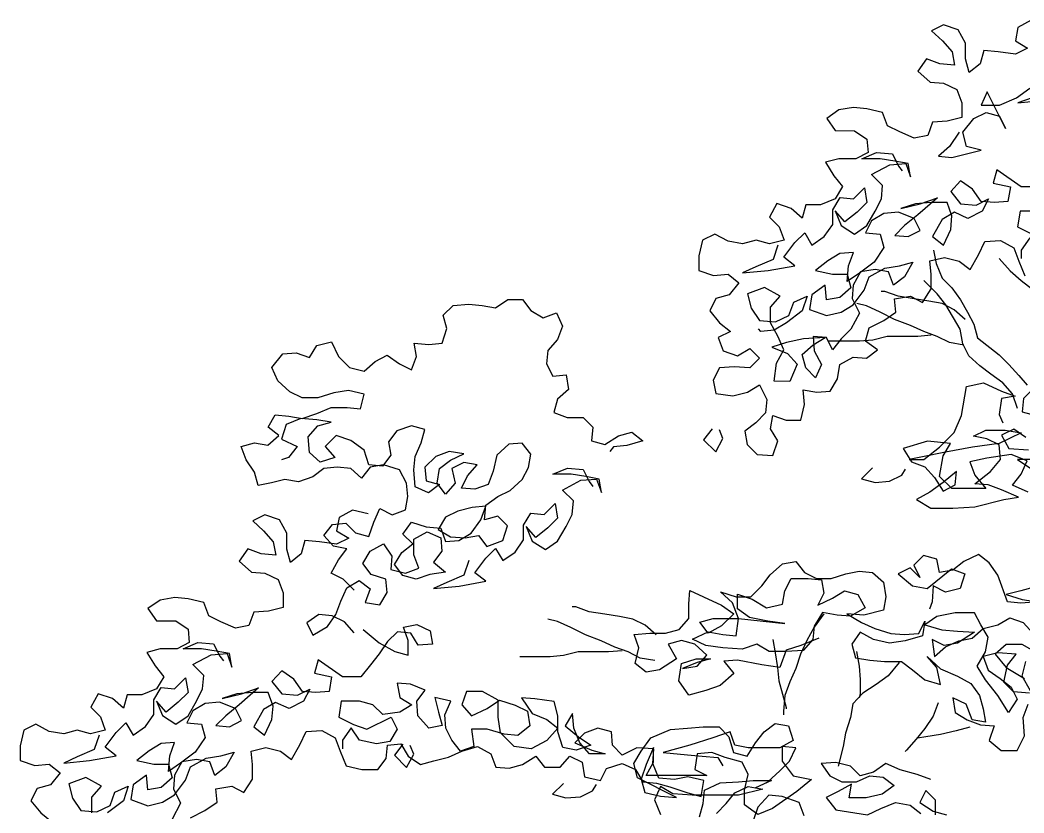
# Model space of a CAD drawing. Header units: millimetres. Extents: x -3.34 to 3.16, y -4.91 to 3.76.
# Drawn here: x -3.169 to -0.572, y 1.711 to 3.761 of the extents above; entities that cross this region are included whole.
import ezdxf

# ---------------------------------------------------------------- set-up
doc = ezdxf.new("R2010")
doc.units = ezdxf.units.MM
doc.header["$LTSCALE"] = 0.05
doc.layers.add('Vegetação', color=72, linetype='Continuous')

# ---------------------------------------------------------------- blocks, each defined once
blk = doc.blocks.new('A$C52BD5F3C')
at = {"color": 76}
for points in [[(4.0231, 12.506), (3.9731, 12.4788), (3.964, 12.4289), (4.0094, 12.4016), (3.964, 12.3789), (3.9004, 12.3881), (3.8459, 12.3927), (3.8323, 12.3427), (3.7914, 12.311), (3.7778, 12.3609), (3.7778, 12.42), (3.7506, 12.47), (3.6962, 12.4882), (3.6507, 12.4655), (3.6916, 12.4291), (3.7279, 12.3882), (3.7369, 12.3383), (3.6824, 12.3429), (3.6325, 12.3611), (3.6006, 12.3157), (3.646, 12.2748), (3.696, 12.2702), (3.7459, 12.2475), (3.764, 12.1975), (3.764, 12.143), (3.7095, 12.1294), (3.655, 12.1249), (3.6368, 12.075), (3.5868, 12.066), (3.5323, 12.0887), (3.4869, 12.1115), (3.4688, 12.1614), (3.4098, 12.1751), (3.3599, 12.1797), (3.3054, 12.1707), (3.2599, 12.1389), (3.2917, 12.0935), (3.3643, 12.0934), (3.4097, 12.0616), (3.4142, 12.0116), (3.3688, 11.989), (3.3052, 11.989), (3.2552, 11.9755), (3.287, 11.9255), (3.3187, 11.8846), (3.2914, 11.8392), (3.2369, 11.8165), (3.1824, 11.8166), (3.1688, 11.7667), (3.1279, 11.803), (3.0734, 11.8212), (3.0462, 11.7713), (3.0825, 11.7349), (3.1006, 11.685), (3.0461, 11.6714), (2.9961, 11.6851), (2.9462, 11.6715), (2.8917, 11.6806), (2.8418, 11.7079), (2.7963, 11.6853), (2.7827, 11.6262), (2.7826, 11.5717), (2.8371, 11.5535), (2.8916, 11.558), (2.9324, 11.5262), (2.896, 11.4808), (2.8461, 11.4672), (2.8233, 11.4219), (2.8596, 11.3764), (2.9005, 11.3446), (2.855, 11.3219), (2.8731, 11.272), (2.9276, 11.2538), (2.9731, 11.281), (3.0093, 11.2446), (2.973, 11.2083), (2.914, 11.2129), (2.8595, 11.2084), (2.8367, 11.163), (2.8458, 11.1131), (2.9093, 11.1039), (2.9638, 11.1175), (3.0093, 11.1447), (3.0365, 11.0902), (3.0319, 11.0402), (2.9955, 11.0039), (2.9546, 10.9722), (2.9636, 10.9222), (2.9999, 10.8859), (3.059, 10.8813), (3.0772, 10.9358), (3.05, 10.9812), (3.0591, 11.0311), (3.109, 11.0129), (3.1635, 11.0129), (3.1772, 11.0719), (3.1727, 11.1264), (3.2227, 11.1173), (3.2726, 11.1217), (3.2999, 11.1671), (3.309, 11.2216), (3.359, 11.2488), (3.4089, 11.2442), (3.4498, 11.276), (3.4045, 11.3078), (3.4181, 11.3577), (3.4726, 11.3849), (3.5181, 11.4167), (3.5136, 11.4666), (3.5726, 11.4757), (3.618, 11.4529), (3.6499, 11.5028), (3.6499, 11.5573), (3.6454, 11.6073), (3.6999, 11.6209), (3.7544, 11.6072), (3.7952, 11.5754), (3.8271, 11.6298), (3.8498, 11.6798), (3.9088, 11.6842), (3.9588, 11.6569), (3.9769, 11.607), (3.9995, 11.5525)], [(4.0497, 11.7931), (3.9816, 11.7932), (3.9725, 11.7341), (4.0269, 11.7068)], [(4.0178, 11.6932), (3.986, 11.6478), (3.986, 11.6161)], [(3.0778, 11.6668), (3.0596, 11.6124), (2.996, 11.5852), (2.9461, 11.5625), (3.0414, 11.5715), (3.1413, 11.5896), (3.1005, 11.6214), (3.1414, 11.6759), (3.1778, 11.7122), (3.205, 11.6667), (3.2504, 11.6985), (3.2823, 11.7438), (3.2823, 11.7983), (3.3096, 11.8437), (3.3595, 11.8391), (3.4004, 11.88), (3.4095, 11.8255), (3.3731, 11.7892), (3.3277, 11.7529), (3.2914, 11.7938), (3.314, 11.7393), (3.364, 11.7074), (3.4094, 11.7392), (3.4412, 11.7936), (3.464, 11.839), (3.4686, 11.889), (3.4277, 11.9299), (3.4959, 11.9662), (3.5549, 11.9706), (3.573, 11.9207), (3.564, 11.9706), (3.5141, 11.9798), (3.4596, 11.9889), (3.3915, 11.989), (3.446, 12.0116), (3.505, 12.007), (3.5277, 11.9616), (3.5413, 11.9434)], [(1.924, 10.4897), (1.9058, 10.4353), (1.8422, 10.4081), (1.7923, 10.3854), (1.8876, 10.3944), (1.9875, 10.4125), (1.9467, 10.4443), (1.9876, 10.4988), (2.024, 10.5351), (2.0512, 10.4896), (2.0966, 10.5214), (2.1285, 10.5668), (2.1285, 10.6212), (2.1558, 10.6666), (2.2057, 10.662), (2.2466, 10.7029), (2.2557, 10.6484), (2.2193, 10.6121), (2.1739, 10.5758), (2.1376, 10.6167), (2.1602, 10.5622), (2.2102, 10.5304), (2.2556, 10.5621), (2.2874, 10.6166), (2.3102, 10.6619), (2.3148, 10.7119), (2.2739, 10.7528), (2.3421, 10.7891), (2.4011, 10.7935), (2.4192, 10.7436), (2.4102, 10.7935), (2.3603, 10.8027), (2.3058, 10.8118), (2.2377, 10.8119), (2.2922, 10.8345), (2.3512, 10.8299), (2.3739, 10.7845), (2.3875, 10.7663)], [(3.4313, 10.8355), (3.3904, 10.7947), (3.4403, 10.781), (3.4948, 10.7855), (3.5402, 10.8082), (3.5539, 10.8309)], [(3.6482, 9.6729), (3.5982, 9.6911), (3.5347, 9.7093), (3.4802, 9.732), (3.4348, 9.7003), (3.3848, 9.6867), (3.3485, 9.7231), (3.294, 9.7368), (3.2395, 9.7323), (3.2713, 9.6868), (3.3167, 9.6641), (3.3712, 9.664), (3.4211, 9.6867), (3.4711, 9.6821), (3.5119, 9.6503), (3.4665, 9.6185), (3.4074, 9.605), (3.3439, 9.605), (3.353, 9.655), (3.303, 9.6278), (3.2576, 9.6051), (3.2939, 9.5597), (3.4119, 9.5414), (3.4619, 9.5641), (3.5164, 9.5867), (3.5709, 9.5776), (3.6117, 9.5458)], [(3.6662, 9.5412), (3.6663, 9.5957), (3.63, 9.632), (3.6072, 9.5866), (3.6571, 9.5548), (3.7071, 9.5411)], [(3.1758, 9.5371), (3.1577, 9.587), (3.0941, 9.6098), (3.0442, 9.6144), (3.0033, 9.569), (2.9851, 9.5191)], [(2.8489, 9.5464), (2.8852, 9.5827), (2.917, 9.6236), (2.967, 9.6462), (3.0215, 9.6371), (2.9307, 9.6145), (2.7581, 9.6146), (2.6855, 9.6193), (2.6401, 9.6465), (2.6173, 9.5966), (2.64, 9.5421)], [(2.7853, 9.5329), (2.7989, 9.5828), (2.8035, 9.6328), (2.8626, 9.66), (2.9307, 9.6644), (2.9852, 9.6689), (3.0533, 9.6689), (2.9943, 9.6417), (3.0397, 9.6643), (3.0851, 9.7052), (3.1215, 9.7415), (3.1442, 9.7914), (3.0943, 9.796), (3.0942, 9.7415), (3.1351, 9.687), (3.2032, 9.6733), (3.1486, 9.6279), (3.0578, 9.5644), (3.0032, 9.5418), (2.9533, 9.5781), (2.9534, 9.6326), (2.9671, 9.6916), (2.9444, 9.7371), (2.8808, 9.7553), (2.8309, 9.7735), (2.7764, 9.769), (2.7673, 9.71), (2.8127, 9.6872), (2.5856, 9.6875), (2.6129, 9.7374), (2.613, 9.7919), (2.5857, 9.7283), (2.5674, 9.6739), (2.581, 9.6239), (2.64, 9.6102), (2.6991, 9.6056), (2.5538, 9.6784), (2.5403, 9.7329), (2.5675, 9.7783), (2.6039, 9.8282), (2.6766, 9.8599), (2.7402, 9.8644), (2.7992, 9.8689), (2.8582, 9.8688), (2.8945, 9.8325), (2.9126, 9.7734), (2.9626, 9.7598), (2.9944, 9.8097), (3.0262, 9.8505), (3.0671, 9.8823), (3.1171, 9.8731), (3.1352, 9.8186), (3.0852, 9.7914), (2.9672, 9.7915), (2.9172, 9.8007), (2.8991, 9.8506), (2.8355, 9.828), (2.7492, 9.8008), (2.6493, 9.7737), (2.7401, 9.7645), (2.7946, 9.7599), (2.8536, 9.7553), (2.8717, 9.7235)], [(2.2775, 9.6584), (2.2366, 9.6176), (2.2865, 9.6039), (2.341, 9.6084), (2.3864, 9.6311), (2.4001, 9.6538)]]:
    blk.add_lwpolyline(points, dxfattribs=at)
at = {"color": 78}
for points in [[(3.7548, 12.0885), (3.7184, 12.0341), (3.6775, 11.9978), (3.7275, 11.9932), (3.8365, 12.0203), (3.782, 12.034), (3.7684, 12.0885), (3.8094, 12.1384), (3.8548, 12.1611), (3.9047, 12.1474), (3.9274, 12.102), (3.8594, 12.2383), (3.8367, 12.1883), (3.9048, 12.1883), (3.9684, 12.2155), (4.0183, 12.2517)], [(4.0274, 12.2154), (3.9729, 12.1973), (4.0228, 12.2018)], [(4.0543, 11.8839), (3.9862, 11.884), (3.8955, 11.9476), (3.8818, 11.8977), (3.9454, 11.884), (3.9362, 11.8295), (3.8863, 11.825), (3.8363, 11.8296), (3.8046, 11.875), (3.7592, 11.9069), (3.7228, 11.866), (3.7591, 11.8206), (3.8181, 11.816), (3.8636, 11.8387), (3.8408, 11.7933), (3.7863, 11.7661), (3.7364, 11.7888), (3.691, 11.7616), (3.6546, 11.6981), (3.6954, 11.6663), (3.7227, 11.7253), (3.7273, 11.7752), (3.7092, 11.8252), (3.6501, 11.8252), (3.5911, 11.8208), (3.5366, 11.8026), (3.6093, 11.8207), (3.6729, 11.8434), (3.6002, 11.7799), (3.5502, 11.7391), (3.5138, 11.7028), (3.5638, 11.6982), (3.6092, 11.7208), (3.5865, 11.7663), (3.5275, 11.789), (3.473, 11.7845), (3.4276, 11.7573), (3.4048, 11.7119), (3.4593, 11.7074), (3.4729, 11.6574), (3.4365, 11.6029), (3.382, 11.5621), (3.3366, 11.5304), (3.3411, 11.5894), (3.3594, 11.6393), (3.3094, 11.6348), (3.264, 11.6076), (3.2185, 11.5713), (3.2821, 11.5577), (3.3366, 11.5576), (3.3502, 11.5077), (3.3093, 11.4714), (3.2593, 11.4623), (3.2548, 11.5168), (3.2048, 11.4805), (3.1957, 11.4261), (3.2592, 11.4033), (3.3137, 11.4169), (3.3592, 11.4441), (3.4001, 11.4985), (3.4183, 11.5485), (3.4774, 11.5802), (3.5319, 11.5892), (3.5818, 11.6028), (3.55, 11.5483), (3.5091, 11.5166), (3.491, 11.5666), (3.441, 11.5757), (3.3865, 11.5667), (3.3592, 11.5167), (3.3547, 11.4668), (3.3819, 11.4123), (3.35, 11.3533), (3.3137, 11.317), (3.2818, 11.2761), (3.2592, 11.3216), (3.2092, 11.3261), (3.2137, 11.2717), (3.2409, 11.2217), (3.2182, 11.1717), (3.1819, 11.2081), (3.1683, 11.2581), (3.2092, 11.2944), (3.2546, 11.3216), (3.1729, 11.3171), (3.1093, 11.3035), (3.0548, 11.2854), (3.1138, 11.2627), (3.1501, 11.2218), (3.1228, 11.1582), (3.0638, 11.1583), (3.0729, 11.2264), (3.1002, 11.2763), (3.0775, 11.3263), (3.0503, 11.3762), (3.0504, 11.4353), (3.0868, 11.4761), (3.0278, 11.5079), (2.9642, 11.4853), (2.9777, 11.4308), (3.0095, 11.3854), (3.0685, 11.3808), (3.1185, 11.4034), (3.1367, 11.4534), (3.1867, 11.476), (3.1684, 11.4215), (3.1094, 11.3762), (3.0639, 11.349), (3.014, 11.3445), (3.0049, 11.3536)], [(3.6591, 11.6481), (3.6681, 11.5982), (3.6908, 11.5437), (3.727, 11.5073), (3.7588, 11.4619), (3.786, 11.4164), (3.8087, 11.371), (3.8222, 11.321), (3.9039, 11.2574), (3.9402, 11.221), (3.9765, 11.1801), (4.0083, 11.1438)], [(3.9042, 11.6161), (3.9451, 11.5707), (3.9859, 11.5343), (4.0676, 11.4707), (4.0948, 11.4207), (4.1219, 11.3208), (4.1446, 11.2753), (4.131, 11.3298), (4.122, 11.3798), (4.113, 11.4343), (4.1175, 11.4842), (4.1267, 11.5433), (4.1495, 11.6341)], [(3.9718, 11.0575), (3.9537, 11.112), (3.9174, 11.1529), (3.8721, 11.1848), (3.8312, 11.2166), (3.7904, 11.253), (3.7677, 11.2984), (3.7587, 11.3529), (3.7043, 11.4438), (3.6725, 11.4847), (3.6226, 11.5346)], [(3.7769, 11.3892), (3.7361, 11.4256), (3.6907, 11.4483), (3.6407, 11.4574), (3.5862, 11.4666), (3.5272, 11.4757), (3.4773, 11.4939), (3.4637, 11.4939)], [(1.4965, 10.3791), (1.4557, 10.4201), (1.4103, 10.4428), (1.4376, 10.4927), (1.4694, 10.5336), (1.4195, 10.5427), (1.3832, 10.5836), (1.415, 10.6244), (1.4649, 10.6289), (1.5012, 10.5926), (1.5512, 10.5789), (1.5694, 10.6334), (1.5921, 10.6833), (1.6375, 10.6606), (1.6875, 10.6787), (1.6966, 10.7286), (1.6921, 10.7786), (1.6649, 10.8285), (1.6059, 10.8468), (1.556, 10.8377), (1.5241, 10.7969), (1.4833, 10.8332), (1.4333, 10.8378), (1.3834, 10.8333), (1.3425, 10.8016), (1.288, 10.7835), (1.238, 10.7926), (1.1881, 10.779), (1.1381, 10.77), (1.1246, 10.82), (1.0928, 10.8654), (1.0747, 10.9154), (1.1247, 10.9289), (1.1746, 10.9198), (1.2155, 10.9561), (1.1747, 10.9879), (1.2019, 11.0333), (1.2519, 11.0287), (1.3018, 11.0196), (1.3563, 11.0377), (1.4108, 11.0604), (1.4699, 11.0603), (1.5198, 11.0557), (1.5335, 11.1102), (1.4745, 11.1239), (1.42, 11.1148), (1.3609, 11.0967), (1.3019, 11.0968), (1.2565, 11.1195), (1.2111, 11.1604), (1.1885, 11.2104), (1.2294, 11.2603), (1.2793, 11.2648), (1.3293, 11.2466), (1.3566, 11.292), (1.4111, 11.3056), (1.4383, 11.251), (1.4791, 11.2101), (1.5336, 11.1965), (1.5745, 11.2328), (1.6199, 11.2554), (1.6653, 11.2236), (1.7107, 11.2009), (1.7289, 11.2508), (1.7198, 11.3007), (1.7743, 11.2962), (1.8243, 11.3006), (1.8425, 11.3551), (1.8289, 11.4051), (1.8653, 11.4414), (1.9243, 11.4459), (1.9743, 11.4413), (2.0242, 11.4321), (2.0696, 11.4639), (2.1241, 11.4638), (2.1559, 11.4229), (2.2013, 11.3957), (2.2512, 11.4138), (2.2739, 11.3638), (2.2557, 11.3139), (2.2193, 11.273), (2.2147, 11.2231), (2.2374, 11.1777), (2.2874, 11.1822), (2.2964, 11.1277), (2.2555, 11.0914), (2.2418, 11.0414), (2.2917, 11.0232), (2.3508, 11.0232), (2.3871, 10.9868), (2.3825, 10.9369), (2.4324, 10.9232), (2.4824, 10.9549), (2.5324, 10.9685), (2.5732, 10.9367), (2.5142, 10.9186), (2.4642, 10.9141), (2.4506, 10.8959)], [(3.7723, 11.2938), (3.7178, 11.303), (3.6724, 11.3257), (3.6225, 11.3439), (3.5725, 11.3667), (3.5135, 11.3894), (3.4591, 11.4167), (3.4091, 11.4395), (3.3728, 11.4486)], [(3.6497, 11.3303), (3.5997, 11.3258), (3.4862, 11.3259), (3.4317, 11.3123), (3.3818, 11.3078), (3.2682, 11.3079)], [(1.4964, 10.2202), (1.4601, 10.2611), (1.4147, 10.2839), (1.3647, 10.2884), (1.3193, 10.2567), (1.342, 10.2113), (1.3965, 10.243), (1.4283, 10.2884), (1.4465, 10.3383), (1.4693, 10.3883), (1.5147, 10.4155), (1.5555, 10.3836), (1.5373, 10.3337), (1.5918, 10.3246), (1.6191, 10.37), (1.6146, 10.4199), (1.5601, 10.4381), (1.5284, 10.479), (1.5557, 10.5244), (1.6056, 10.5516), (1.6374, 10.5062), (1.6328, 10.4562), (1.6873, 10.4425), (1.7372, 10.4607), (1.7191, 10.5106), (1.7192, 10.5697), (1.7692, 10.5969), (1.8191, 10.5741), (1.8236, 10.5242), (1.7918, 10.4833), (1.8371, 10.4469), (1.7781, 10.4379), (1.7281, 10.4198), (1.6782, 10.4335), (1.6464, 10.4744), (1.6737, 10.5198), (1.7146, 10.5515), (1.6783, 10.5879), (1.7102, 10.6332), (1.7646, 10.615), (1.8191, 10.6104), (1.8372, 10.5605), (1.8872, 10.565), (1.9326, 10.5922), (1.969, 10.6421), (1.9872, 10.692), (1.9372, 10.6875), (1.8827, 10.6739), (1.8373, 10.6513), (1.81, 10.6059), (1.8554, 10.5786), (1.9099, 10.574), (1.9599, 10.5831), (1.9916, 10.5422), (2.0507, 10.5648), (2.0689, 10.6193), (2.0326, 10.6556), (1.9826, 10.6421), (1.9872, 10.6966), (2.0326, 10.7283), (2.0781, 10.751), (2.1235, 10.7918), (2.1463, 10.8372), (2.1554, 10.8871), (2.1236, 10.928), (2.0737, 10.9235), (2.0282, 10.8827), (2.0146, 10.8237), (1.9964, 10.7737), (1.9464, 10.7556), (1.8964, 10.7602), (1.9192, 10.8056), (1.9556, 10.8464), (1.9056, 10.8556), (1.8602, 10.8329), (1.8738, 10.7784), (1.8374, 10.7376), (1.8056, 10.7785), (1.8148, 10.8329), (1.8557, 10.8647), (1.9056, 10.8874), (1.8512, 10.8965), (1.8012, 10.8784), (1.7603, 10.8375), (1.7648, 10.7876), (1.8147, 10.7739), (1.7738, 10.7422), (1.7239, 10.7649), (1.7194, 10.8285), (1.724, 10.8784), (1.7468, 10.9284), (1.7604, 10.9783), (1.7105, 10.992), (1.656, 10.9739), (1.6242, 10.933), (1.6332, 10.8831), (1.6014, 10.8422), (1.5514, 10.8468), (1.5333, 10.9013), (1.4834, 10.9377), (1.4289, 10.9559), (1.388, 10.9151), (1.4243, 10.8742), (1.3698, 10.8561), (1.329, 10.8924), (1.3245, 10.9515), (1.3608, 10.9923), (1.4108, 11.0059), (1.3563, 11.015), (1.2973, 11.0196), (1.2428, 10.9969), (1.2246, 10.9425), (1.2836, 10.9152), (1.2517, 10.8743), (1.2245, 10.8653)], [(1.5488, 10.6641), (1.4898, 10.6778), (1.4398, 10.6506), (1.4307, 10.6006), (1.4761, 10.5734), (1.4306, 10.5507), (1.3671, 10.5598), (1.3126, 10.5644), (1.2989, 10.5145), (1.258, 10.4827), (1.2444, 10.5327), (1.2445, 10.5917), (1.2173, 10.6417), (1.1628, 10.6599), (1.1174, 10.6373), (1.1582, 10.6009), (1.1945, 10.56), (1.2035, 10.51), (1.1491, 10.5146), (1.0991, 10.5328), (1.0673, 10.4875), (1.1127, 10.4465), (1.1626, 10.442), (1.2125, 10.4192), (1.2307, 10.3692), (1.2306, 10.3148), (1.1761, 10.3012), (1.1216, 10.2967), (1.1034, 10.2468), (1.0534, 10.2377), (0.999, 10.2605), (0.9536, 10.2832), (0.9355, 10.3332), (0.8765, 10.3469), (0.8265, 10.3515), (0.772, 10.3424), (0.7266, 10.3107), (0.7583, 10.2652), (0.831, 10.2652), (0.8764, 10.2333), (0.8808, 10.1834), (0.8354, 10.1607), (0.7718, 10.1608), (0.7219, 10.1472), (0.7536, 10.0972), (0.7854, 10.0563), (0.7581, 10.0109), (0.7036, 9.9883), (0.6491, 9.9883), (0.6354, 9.9384), (0.5946, 9.9748), (0.5401, 9.993), (0.5128, 9.9431), (0.5491, 9.9067), (0.5672, 9.8567), (0.5127, 9.8432), (0.4628, 9.8568), (0.4128, 9.8433), (0.3583, 9.8524), (0.3084, 9.8797), (0.263, 9.857), (0.2493, 9.798), (0.2493, 9.7435), (0.3037, 9.7253), (0.3582, 9.7298), (0.3991, 9.698), (0.3627, 9.6526), (0.3127, 9.639), (0.29, 9.5936), (0.3263, 9.5482), (0.3671, 9.5164)], [(0.8848, 9.5295), (0.9393, 9.5567), (0.9847, 9.5884), (0.9802, 9.6384), (1.0393, 9.6474), (1.0847, 9.6247), (1.1165, 9.6746), (1.1166, 9.7291), (1.1121, 9.779), (1.1666, 9.7926), (1.221, 9.7789), (1.2619, 9.7471), (1.2937, 9.8016), (1.3165, 9.8515), (1.3755, 9.856), (1.4254, 9.8287), (1.4435, 9.7787), (1.4662, 9.7242), (1.5252, 9.7105), (1.5843, 9.7105), (1.6161, 9.7513), (1.6207, 9.8013), (1.6706, 9.8058), (1.6978, 9.7603), (1.7432, 9.7285), (1.7932, 9.7421), (1.8477, 9.7557), (1.8976, 9.7783), (1.9567, 9.7964), (2.0066, 9.7691), (2.0247, 9.7192), (2.0747, 9.7146), (2.1246, 9.7282), (2.1746, 9.7599), (2.2064, 9.719), (2.2654, 9.719), (2.3018, 9.7598), (2.3471, 9.737), (2.3562, 9.6825), (2.4152, 9.6689), (2.4379, 9.7143), (2.497, 9.7324), (2.5469, 9.7096), (2.5741, 9.6642), (2.6241, 9.6596), (2.674, 9.6459), (2.7421, 9.6232), (2.792, 9.6095), (2.8012, 9.6685), (2.7422, 9.6822), (2.6922, 9.6732), (2.6332, 9.6777), (2.6105, 9.7323), (2.6151, 9.7867), (2.5515, 9.7913), (2.497, 9.7641), (2.4607, 9.8005), (2.4562, 9.8505), (2.4063, 9.8641), (2.3563, 9.846), (2.32, 9.8097), (2.3835, 9.7824), (2.4334, 9.7687), (2.3744, 9.7688), (2.3381, 9.8097), (2.3155, 9.8642), (2.311, 9.9187), (2.2837, 9.8733), (2.3336, 9.8324), (2.379, 9.8006), (2.3245, 9.7825), (2.2745, 9.7916), (2.2564, 9.8506), (2.2565, 9.9097), (2.2429, 9.9642), (2.1703, 9.9733), (2.1203, 9.9779), (2.1611, 9.9188), (2.2156, 9.8961), (2.2564, 9.8643), (2.2155, 9.8189), (2.1565, 9.7872), (2.0929, 9.7963), (2.043, 9.8463), (2.034, 9.9053), (2.034, 9.9689), (1.975, 10.0008), (1.916, 10.0008), (1.8978, 9.9509), (1.9341, 9.91), (1.9931, 9.9372), (2.0386, 9.9689), (2.0976, 9.9507), (2.143, 9.9279), (2.152, 9.8734), (2.1066, 9.8372), (2.0566, 9.8417), (1.9931, 9.86), (1.934, 9.86), (1.9431, 9.7964), (1.8931, 9.7783), (1.8613, 9.8192), (1.8387, 9.8647), (1.8342, 9.9146), (1.8569, 9.9645), (1.7979, 9.9782), (1.8115, 9.9237), (1.8251, 9.8737), (1.7751, 9.8647), (1.7343, 9.9102), (1.7298, 9.9647), (1.7616, 10.0055), (1.7071, 10.0282), (1.6572, 10.0328), (1.6662, 9.9783), (1.7116, 9.951), (1.6662, 9.9238), (1.6026, 9.9148), (1.5663, 9.9512), (1.5164, 9.9648), (1.4483, 9.9649), (1.4391, 9.9059), (1.4936, 9.8786), (1.5435, 9.8604), (1.6344, 9.9057), (1.657, 9.8603), (1.6298, 9.8149), (1.5798, 9.8059), (1.5162, 9.8195), (1.4845, 9.865), (1.4527, 9.8196), (1.4526, 9.7878)], [(3.2309, 10.2), (3.1628, 10.1728), (3.1083, 10.1547), (3.0855, 10.0911), (3.0174, 10.1003), (2.9266, 10.1185), (2.8766, 10.114), (2.9129, 10.0686), (2.8629, 10.0232), (2.8084, 10.0051), (2.7448, 9.987), (2.7085, 10.0415), (2.7177, 10.1051), (2.7722, 10.1232), (2.8267, 10.1232), (2.7767, 10.1096), (2.7222, 10.0869), (2.7767, 10.096), (2.8131, 10.1368), (2.7677, 10.1777), (2.7178, 10.1914), (2.6678, 10.1778), (2.6995, 10.1233), (2.6359, 10.0825), (2.586, 10.0734), (2.5451, 10.1053), (2.5588, 10.1643), (2.5407, 10.2142), (2.5997, 10.2187), (2.6588, 10.2187), (2.7087, 10.2323), (2.7451, 10.2731), (2.7451, 10.3276), (2.7497, 10.3775), (2.7997, 10.3548), (2.8677, 10.3229), (2.9131, 10.2911), (2.8677, 10.2457), (2.8177, 10.2185), (2.7859, 10.2594), (2.8359, 10.273), (2.9313, 10.2729), (3.1038, 10.2546), (3.0402, 10.2637), (2.9721, 10.2774), (2.9268, 10.3092), (2.9268, 10.3637), (2.9813, 10.3455), (3.0357, 10.3137), (3.0948, 10.3273), (3.1039, 10.3772), (3.1267, 10.4226), (3.1902, 10.4225), (3.2402, 10.4179), (3.2492, 10.368), (3.2265, 10.3226), (3.281, 10.3498), (3.3264, 10.377), (3.3764, 10.3633), (3.4036, 10.3134), (3.349, 10.2816), (3.2991, 10.2862), (3.2446, 10.2953), (3.2128, 10.2454), (3.2082, 10.1955), (3.1718, 10.1546), (3.1082, 10.1501), (3.0447, 10.1502), (2.9993, 10.1775), (2.9448, 10.1594), (2.8721, 10.164), (2.8086, 10.1731), (2.7586, 10.1959), (2.8177, 10.2231), (2.8722, 10.2139), (2.9221, 10.2094), (2.9313, 10.2729), (2.9086, 10.332), (2.8632, 10.3729), (2.9223, 10.3547), (2.9767, 10.3546), (3.0177, 10.3954), (3.0495, 10.4363), (3.0949, 10.4771), (3.1449, 10.4861), (3.1766, 10.4452), (3.222, 10.4225), (3.2765, 10.4224), (3.331, 10.4406), (3.381, 10.4496), (3.4309, 10.445), (3.4718, 10.4086), (3.4808, 10.3541), (3.4717, 10.3042), (3.399, 10.2861), (3.3354, 10.2907), (3.3899, 10.2589), (3.4398, 10.2361), (3.4988, 10.2179), (3.5488, 10.2133), (3.6033, 10.2178), (3.626, 10.2632), (3.6169, 10.2087), (3.5533, 10.1906), (3.4943, 10.1816), (3.4352, 10.1953), (3.3853, 10.2226), (3.3535, 10.1772), (3.3671, 10.1272), (3.4215, 10.1181), (3.476, 10.1135), (3.5396, 10.1134), (3.5804, 10.0816), (3.6258, 10.0452), (3.6848, 10.027), (3.6713, 10.0906), (3.635, 10.1315), (3.6849, 10.086), (3.7484, 10.0587), (3.7984, 10.0315), (3.8301, 9.986), (3.8437, 9.9361), (3.8527, 9.8861), (3.8028, 9.8952), (3.7801, 9.9543), (3.7302, 9.977), (3.7392, 9.9225), (3.7846, 9.8952), (3.8345, 9.877), (3.8845, 9.8724), (3.8663, 9.818), (3.9116, 9.7816), (3.9707, 9.7815), (3.998, 9.836), (3.9935, 9.9041), (4.0117, 9.9541)], [(4.0208, 10.004), (3.9891, 10.0585), (4.0028, 10.113)], [(4.0437, 10.1448), (3.9892, 10.1766), (3.9302, 10.1766), (3.8893, 10.1404), (3.9301, 10.0904), (3.9982, 10.0494)], [(4.0163, 9.9949), (3.9573, 9.9995), (3.921, 10.0359), (3.9346, 10.0994), (3.9665, 10.1403), (3.8984, 10.1449), (3.8439, 10.1313), (3.862, 10.0813), (3.9074, 10.0495), (3.9482, 10.0177), (3.9709, 9.9723), (3.939, 9.9223), (3.8982, 9.986), (3.8529, 10.045), (3.8211, 10.095), (3.853, 10.1495), (3.8621, 10.204), (3.8349, 10.2494), (3.8122, 10.2948), (3.7396, 10.2949), (3.6714, 10.2813), (3.626, 10.2496), (3.6896, 10.2314), (3.7486, 10.2268), (3.8121, 10.2222), (3.7485, 10.1813), (3.6986, 10.1723), (3.6532, 10.1951), (3.6622, 10.1315), (3.7031, 10.1678), (3.7531, 10.1904), (3.803, 10.1995), (3.8439, 10.2358), (3.8985, 10.2493), (3.9439, 10.2765), (3.9938, 10.2583), (4.0301, 10.2174)], [(4.0348, 10.39), (3.9848, 10.3764), (3.9303, 10.3628), (3.9894, 10.3446), (4.0484, 10.3355), (3.9848, 10.331), (3.9349, 10.3356), (3.8986, 10.4355), (3.8669, 10.4809), (3.826, 10.5128), (3.7715, 10.4856), (3.7306, 10.4538), (3.6807, 10.4448), (3.6716, 10.4947), (3.6217, 10.5084), (3.5853, 10.4721), (3.608, 10.4267), (3.5717, 10.463), (3.5263, 10.4404), (3.5807, 10.3949), (3.6352, 10.3858), (3.7261, 10.4584), (3.776, 10.4402), (3.7578, 10.3857), (3.7033, 10.3721), (3.6579, 10.3949), (3.6533, 10.3358), (3.6442, 10.3086)]]:
    blk.add_lwpolyline(points, dxfattribs=at)
at = {"color": 74}
for points in [[(4.0355, 11.1347), (3.9946, 11.0938), (3.99, 11.0439), (4.0399, 11.0302)], [(4.0035, 10.9485), (3.9582, 10.9804), (3.9127, 10.9577), (3.9399, 10.9077), (4.0126, 10.9031)], [(4.0307, 10.8668), (3.9717, 10.8668), (4.0261, 10.8304)], [(4.0124, 10.7442), (3.9534, 10.7715), (3.9852, 10.8123), (4.008, 10.8622), (3.949, 10.885), (3.8582, 10.8715), (3.7946, 10.8579), (3.8127, 10.8079), (3.8535, 10.7579), (3.7264, 10.7581), (3.681, 10.8035), (3.6947, 10.8807), (3.722, 10.9261), (3.6357, 10.9352), (3.5449, 10.9081), (3.5766, 10.8581), (3.6265, 10.8399), (3.6628, 10.799), (3.6946, 10.749), (3.74, 10.7717), (3.7446, 10.8216), (3.6946, 10.7808), (3.6446, 10.7445), (3.5946, 10.7173), (3.6491, 10.6855), (3.7308, 10.6854), (3.8126, 10.6899), (3.9216, 10.717), (3.9761, 10.726), (3.9125, 10.7534), (3.8626, 10.7716), (3.8127, 10.7761), (3.8717, 10.8215), (3.9081, 10.8669), (3.9036, 10.9214), (3.8582, 10.9441), (3.8083, 10.9532), (3.8537, 10.9759), (3.9264, 10.9758), (3.9854, 10.9667), (3.9036, 10.9259), (3.8037, 10.9124), (3.7038, 10.8943), (3.6175, 10.8762), (3.5675, 10.8672), (3.622, 10.8671), (3.6811, 10.9125), (3.7356, 10.9669), (3.7629, 11.0305), (3.7812, 11.1394), (3.8448, 11.153), (3.9129, 11.1212), (3.9628, 11.103), (3.9128, 11.0939), (3.9037, 11.0349), (3.9173, 11.0031)], [(2.832, 10.9814), (2.8002, 10.9405), (2.8456, 10.8951), (2.8728, 10.945), (2.8593, 10.9768)], [(1.5302, 10.2327), (1.5892, 10.1827), (1.6482, 10.1509), (1.6982, 10.1372), (1.6982, 10.1917), (1.6801, 10.2417), (1.7301, 10.2507), (1.78, 10.228), (1.789, 10.178), (1.7345, 10.1735), (1.7073, 10.219), (1.6574, 10.2235), (1.621, 10.1873), (1.5892, 10.1419), (1.5574, 10.101), (1.521, 10.0557), (1.4529, 10.0557), (1.3621, 10.1194), (1.3485, 10.0694), (1.412, 10.0558), (1.4029, 10.0013), (1.3529, 9.9968), (1.303, 10.0014), (1.2712, 10.0468), (1.2259, 10.0786), (1.1895, 10.0378), (1.2258, 9.9924), (1.2848, 9.9878), (1.3302, 10.0104), (1.3075, 9.965), (1.253, 9.9378), (1.203, 9.9606), (1.1576, 9.9334), (1.1212, 9.8698), (1.1621, 9.838), (1.1894, 9.897), (1.194, 9.947), (1.1758, 9.9969), (1.1168, 9.997), (1.0578, 9.9925), (1.0033, 9.9744), (1.0759, 9.9925), (1.1395, 10.0151), (1.0668, 9.9516), (1.0168, 9.9108), (0.9805, 9.8745), (1.0304, 9.8699), (1.0758, 9.8926), (1.0532, 9.938), (0.9942, 9.9608), (0.9397, 9.9563), (0.8942, 9.9291), (0.8715, 9.8837), (0.926, 9.8791), (0.9396, 9.8291), (0.9032, 9.7747), (0.8486, 9.7339), (0.8032, 9.7021), (0.8078, 9.7612), (0.826, 9.8111), (0.7761, 9.8066), (0.7306, 9.7794), (0.6852, 9.7431), (0.7487, 9.7294), (0.8032, 9.7294), (0.8168, 9.6794), (0.7759, 9.6431), (0.726, 9.6341), (0.7215, 9.6886), (0.6715, 9.6523), (0.6623, 9.5978), (0.7259, 9.5751), (0.7804, 9.5886), (0.8258, 9.6158), (0.8668, 9.6703), (0.885, 9.7202), (0.944, 9.7519), (0.9985, 9.761), (1.0485, 9.7746), (1.0166, 9.7201), (0.9758, 9.6883), (0.9576, 9.7383), (0.9077, 9.7474), (0.8532, 9.7384), (0.8259, 9.6885), (0.8213, 9.6385), (0.8485, 9.584), (0.8167, 9.525)], [(0.517, 9.548), (0.517, 9.607), (0.5534, 9.6479), (0.4944, 9.6797), (0.4308, 9.6571), (0.4444, 9.6026), (0.4761, 9.5571), (0.5352, 9.5525), (0.5851, 9.5752), (0.6033, 9.6251), (0.6533, 9.6478), (0.6351, 9.5933), (0.576, 9.5479)], [(0.5445, 9.8386), (0.5263, 9.7841), (0.4627, 9.7569), (0.4127, 9.7343), (0.5081, 9.7433), (0.608, 9.7613), (0.5672, 9.7932), (0.6081, 9.8476), (0.6444, 9.8839), (0.6716, 9.8385), (0.7171, 9.8702), (0.7489, 9.9156), (0.749, 9.9701), (0.7763, 10.0155), (0.8262, 10.0109), (0.8671, 10.0517), (0.8761, 9.9972), (0.8398, 9.9609), (0.7943, 9.9246), (0.758, 9.9655), (0.7807, 9.911), (0.8306, 9.8792), (0.8761, 9.9109), (0.9079, 9.9654), (0.9306, 10.0108), (0.9352, 10.0607), (0.8944, 10.1016), (0.9625, 10.1379), (1.0216, 10.1424), (1.0397, 10.0924), (1.0307, 10.1424), (0.9807, 10.1515), (0.9262, 10.1606), (0.8581, 10.1607), (0.9126, 10.1834), (0.9717, 10.1788), (0.9943, 10.1333), (1.0079, 10.1152)], [(1.6782, 9.8043), (1.6464, 9.7635), (1.6918, 9.718), (1.719, 9.7679), (1.7055, 9.7997)]]:
    blk.add_lwpolyline(points, dxfattribs=at)
at = {"color": 46}
for points in [[(2.6231, 10.2121), (2.5823, 10.2485), (2.5369, 10.2712), (2.4869, 10.2803), (2.4324, 10.2895), (2.3734, 10.2986), (2.3235, 10.3168), (2.3099, 10.3168)], [(2.6185, 10.1168), (2.564, 10.1259), (2.5186, 10.1486), (2.4687, 10.1668), (2.4187, 10.1896), (2.3597, 10.2124), (2.3053, 10.2396), (2.2553, 10.2624), (2.219, 10.2715)], [(3.2491, 10.2908), (3.2128, 10.2409), (3.1855, 10.1909), (3.1627, 10.141), (3.1445, 10.0865), (3.1218, 10.0366), (3.1036, 9.9867), (3.099, 9.9277), (3.0989, 9.914)], [(3.0583, 10.1956), (3.0674, 10.1456), (3.0764, 10.0911), (3.0809, 10.0412), (3.1081, 9.9413), (3.1081, 9.9367)], [(2.4959, 10.1532), (2.4459, 10.1487), (2.3324, 10.1488), (2.2779, 10.1352), (2.228, 10.1307), (2.1144, 10.1308)], [(3.3716, 10.1499), (3.3806, 10.0954), (3.3851, 10.0455), (3.3851, 9.991), (3.3805, 9.9773)], [(3.5305, 10.1089), (3.4896, 10.059), (3.4442, 10.0272), (3.3942, 9.9955), (3.3578, 9.9547), (3.3487, 9.9047), (3.3305, 9.8457), (3.3213, 9.7958), (3.3031, 9.7231)], [(3.6757, 9.9589), (3.6575, 9.909), (3.6256, 9.8636), (3.5938, 9.8228), (3.5575, 9.7819), (3.5529, 9.7774)], [(3.7937, 9.868), (3.7437, 9.8544), (3.6847, 9.8408), (3.6302, 9.8318), (3.5984, 9.8273)]]:
    blk.add_lwpolyline(points, dxfattribs=at)

msp = doc.modelspace()

# ---------------------------------------------------------------- block references
at = {"layer": 'Vegetação', "xscale": 0.6929999999999836, "yscale": 0.6929999999999978, "zscale": 0.6930000000000001}
msp.add_blockref('A$C52BD5F3C', (-3.3414, -4.9056), dxfattribs=at)

doc.saveas('drawing.dxf')
